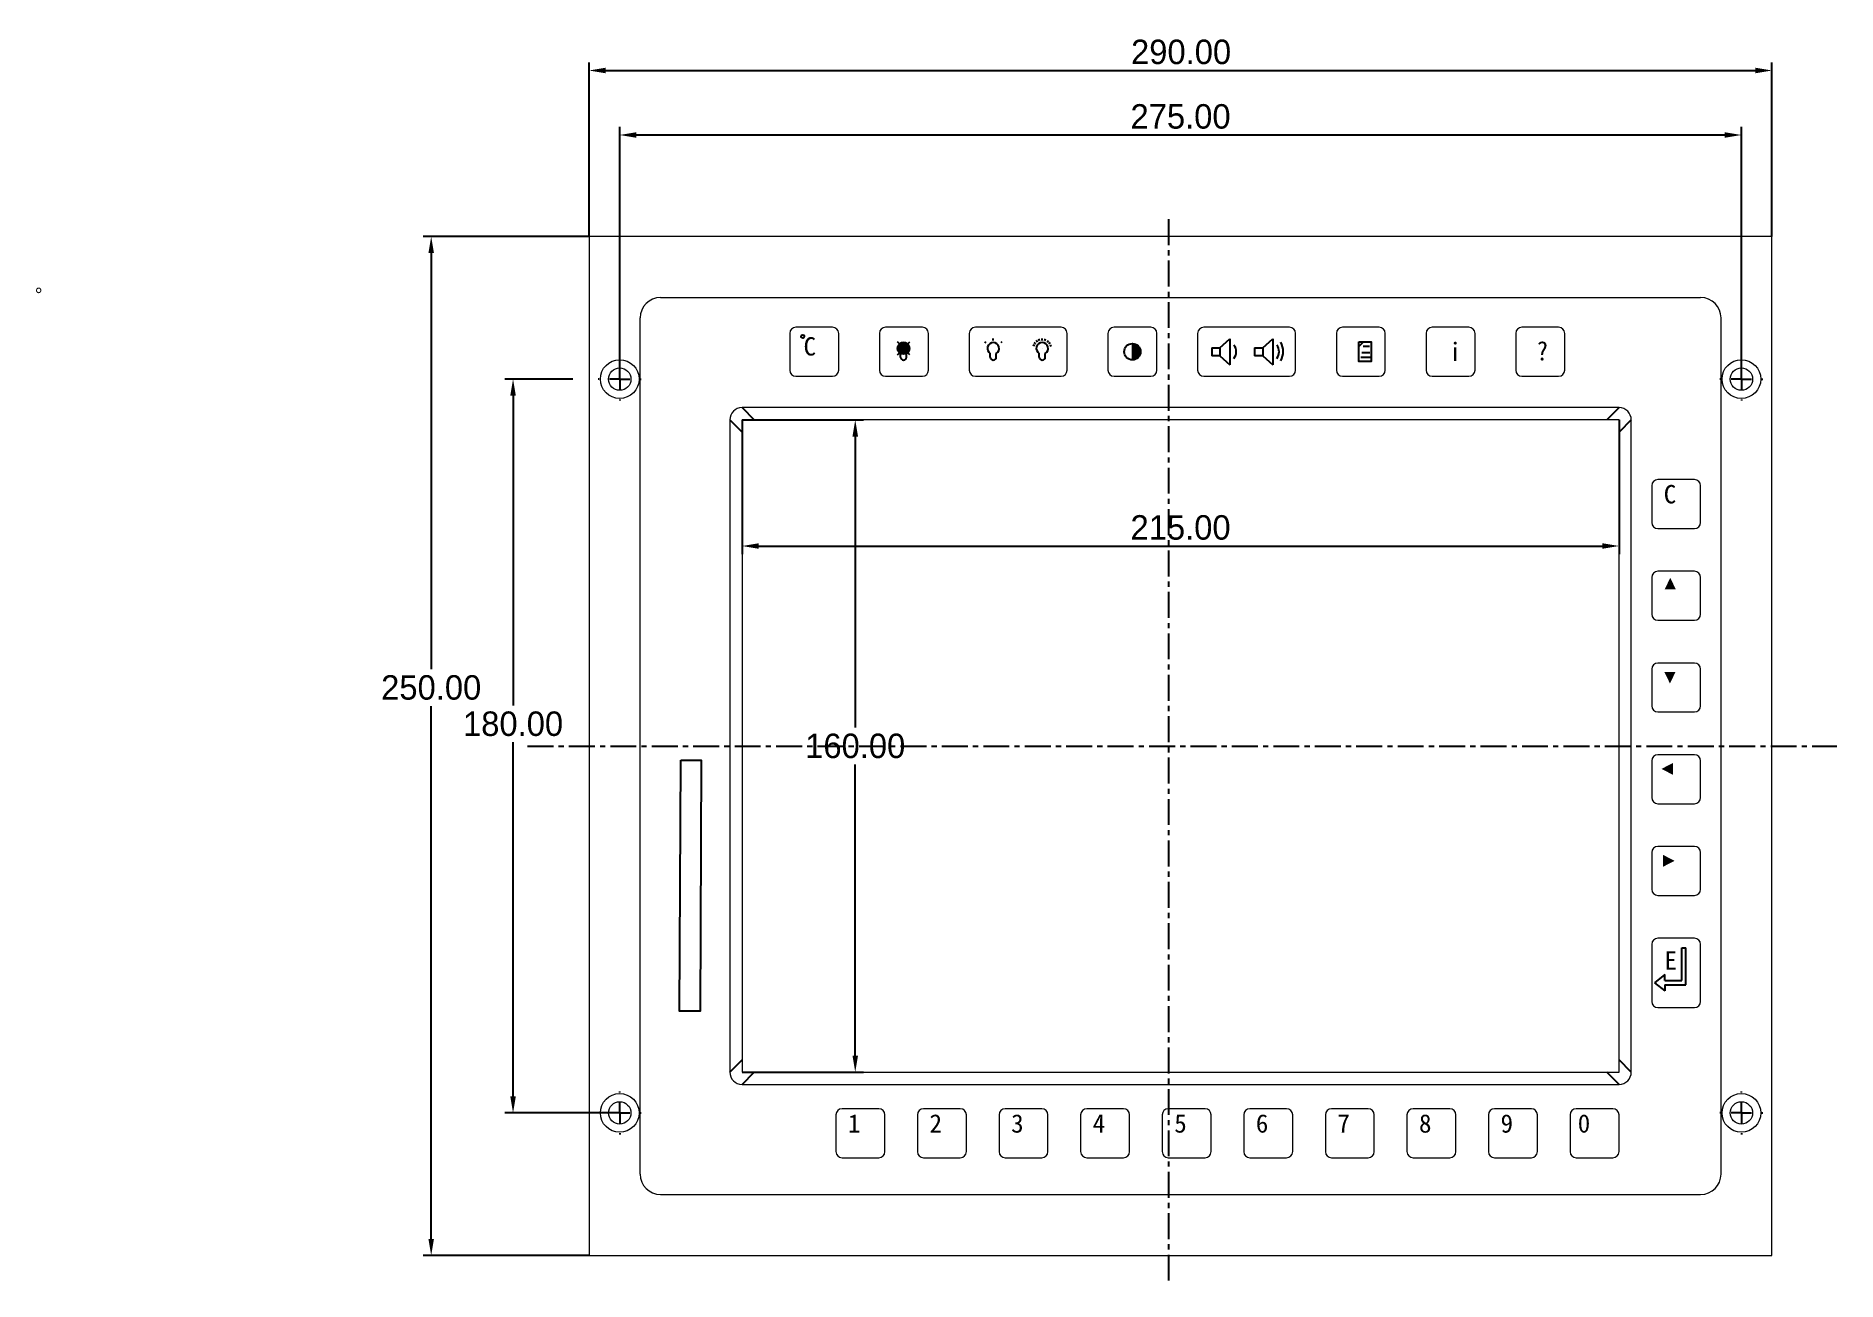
# Model space of a CAD drawing. Header units: millimetres. Extents: x -2407 to -1965, y -1713 to -1407.
import ezdxf

# ---------------------------------------------------------------- set-up
doc = ezdxf.new("R2010")
doc.units = ezdxf.units.MM
doc.header["$PDSIZE"] = -1
doc.linetypes.add('CENTER', pattern=[10.16, 6.35, -1.27, 1.27, -1.27])
doc.layers.get('0').update_dxf_attribs({"linetype": 'CONTINUOUS'})
doc.layers.get('Defpoints').update_dxf_attribs({"linetype": 'CONTINUOUS'})
doc.layers.add('10', color=7, linetype='CONTINUOUS')
doc.dimstyles.new('ISO-25', dxfattribs={"dimtxt": 2.5, "dimasz": 2.5, "dimexe": 1.25, "dimexo": 0.625, "dimtad": 1, "dimzin": 0, "dimdsep": 46, "dimtxsty": 'Standard', "dimcen": 2.5, "dimadec": 0, "dimazin": 0, "dimtfac": 1, "dimtdec": 4, "dimtofl": 0, "dimtmove": 0, "dimatfit": 3, "dimfxl": 1, "dimtolj": 1, "dimtzin": 0, "dimarcsym": 0})

# ---------------------------------------------------------------- blocks, each defined once
blk = doc.blocks.new('SW_CENTERMARKSYMBOL_0')
at = {"layer": '10', "color": 0}
for p, q in [((0, 5), (0, 5.25)), ((-5, 0), (-5.25, 0)), ((0, 0), (-2.5, 0)), ((0, 0), (0, 2.5)), ((0, 0), (0, -2.5)), ((0, 0), (2.5, 0)), ((5, 0), (5.25, 0)), ((0, -5), (0, -5.25))]:
    blk.add_line(p, q, dxfattribs=at)
blk = doc.blocks.new('SW_CENTERMARKSYMBOL_1')
at = {"layer": '10', "color": 0}
for p, q in [((0, 5), (0, 5.25)), ((-5, 0), (-5.25, 0)), ((0, 0), (-2.5, 0)), ((0, 0), (0, 2.5)), ((0, 0), (0, -2.5)), ((0, 0), (2.5, 0)), ((5, 0), (5.25, 0)), ((0, -5), (0, -5.25))]:
    blk.add_line(p, q, dxfattribs=at)
blk = doc.blocks.new('SW_CENTERMARKSYMBOL_2')
at = {"layer": '10', "color": 0}
for p, q in [((0, 5), (0, 5.25)), ((-5, 0), (-5.25, 0)), ((0, 0), (-2.5, 0)), ((0, 0), (0, 2.5)), ((0, 0), (0, -2.5)), ((0, 0), (2.5, 0)), ((5, 0), (5.25, 0)), ((0, -5), (0, -5.25))]:
    blk.add_line(p, q, dxfattribs=at)
blk = doc.blocks.new('SW_CENTERMARKSYMBOL_3')
at = {"layer": '10', "color": 0}
for p, q in [((0, 5), (0, 5.25)), ((-5, 0), (-5.25, 0)), ((0, 0), (-2.5, 0)), ((0, 0), (0, 2.5)), ((0, 0), (0, -2.5)), ((0, 0), (2.5, 0)), ((5, 0), (5.25, 0)), ((0, -5), (0, -5.25))]:
    blk.add_line(p, q, dxfattribs=at)
blk = doc.blocks.new('*U180')
at = {"color": 7, "linetype": 'Continuous', "lineweight": 15}
for p, q in [((-6, 4.5), (-6, -4.5)), ((4.5, 6), (-4.5, 6)), ((6, -4.5), (6, 4.5)), ((-4.5, -6), (4.5, -6))]:
    blk.add_line(p, q, dxfattribs=at)
for centre, start, end in [((-4.5, 4.5), 90, 180), ((4.5, 4.5), 0, 90), ((-4.5, -4.5), 180, 270), ((4.5, -4.5), 270, 0)]:
    blk.add_arc(centre, 1.5, start, end, dxfattribs=at)
blk = doc.blocks.new('*U181')
at = {"color": 0, "linetype": 'ByBlock', "lineweight": -2, "transparency": 16777216}
for p in [(0, 0), (20, 0), (40, 0), (60, 0), (80, 0), (100, 0), (120, 0), (140, 0), (160, 0), (180, 0)]:
    blk.add_blockref('*U180', p, dxfattribs=at)
blk = doc.blocks.new('*D184')
at = {"color": 0, "lineweight": -2, "transparency": 16777216}
for p, q in [((-2271.39, -1456.48), (-2271.39, -1413.78)), ((-2267.31, -1415.78), (-1985.47, -1415.78)), ((-1981.39, -1456.48), (-1981.39, -1413.78))]:
    blk.add_line(p, q, dxfattribs=at)
at = {"color": 0, "transparency": 16777216}
for points in [[(-2267.31, -1415.1), (-2267.31, -1416.46), (-2271.39, -1415.78)], [(-1985.47, -1415.1), (-1985.47, -1416.46), (-1981.39, -1415.78)]]:
    blk.add_solid(points, dxfattribs=at)
at = {"layer": 'Defpoints', "color": 0, "transparency": 16777216}
for p in [(-1981.39, -1415.78), (-2271.39, -1456.48), (-1981.39, -1456.48)]:
    blk.add_point(p, dxfattribs=at)
at = {"color": 0, "transparency": 16777216, "insert": (-2126.26, -1411.25), "char_height": 6, "attachment_point": 5}
blk.add_mtext('\\A1;290.00', dxfattribs=at)
blk = doc.blocks.new('*D185')
at = {"color": 0, "lineweight": -2, "transparency": 16777216}
for p, q in [((-2271.39, -1456.48), (-2312.11, -1456.48)), ((-2310.11, -1460.56), (-2310.11, -1562.62)), ((-2310.11, -1702.4), (-2310.11, -1571.67)), ((-2271.39, -1706.48), (-2312.11, -1706.48))]:
    blk.add_line(p, q, dxfattribs=at)
at = {"color": 0, "transparency": 16777216}
for points in [[(-2310.79, -1460.56), (-2309.43, -1460.56), (-2310.11, -1456.48)], [(-2310.79, -1702.4), (-2309.43, -1702.4), (-2310.11, -1706.48)]]:
    blk.add_solid(points, dxfattribs=at)
at = {"layer": 'Defpoints', "color": 0, "transparency": 16777216}
for p in [(-2271.39, -1456.48), (-2310.11, -1706.48), (-2271.39, -1706.48)]:
    blk.add_point(p, dxfattribs=at)
at = {"color": 0, "transparency": 16777216, "insert": (-2310.11, -1567.15), "char_height": 6, "attachment_point": 5}
blk.add_mtext('\\A1;250.00', dxfattribs=at)
blk = doc.blocks.new('*D186')
at = {"color": 0, "lineweight": -2, "transparency": 16777216}
for p, q in [((-2263.89, -1491.48), (-2263.89, -1429.6)), ((-1988.89, -1491.48), (-1988.89, -1429.6)), ((-2259.81, -1431.6), (-1992.97, -1431.6))]:
    blk.add_line(p, q, dxfattribs=at)
at = {"color": 0, "transparency": 16777216}
for points in [[(-2259.81, -1430.92), (-2259.81, -1432.28), (-2263.89, -1431.6)], [(-1992.97, -1430.92), (-1992.97, -1432.28), (-1988.89, -1431.6)]]:
    blk.add_solid(points, dxfattribs=at)
at = {"layer": 'Defpoints', "color": 0, "transparency": 16777216}
for p in [(-1988.89, -1431.6), (-2263.89, -1491.48), (-1988.89, -1491.48)]:
    blk.add_point(p, dxfattribs=at)
at = {"color": 0, "transparency": 16777216, "insert": (-2126.39, -1427.08), "char_height": 6, "attachment_point": 5}
blk.add_mtext('\\A1;275.00', dxfattribs=at)
blk = doc.blocks.new('*D187')
at = {"color": 0, "lineweight": -2, "transparency": 16777216}
for p, q in [((-2275.39, -1491.48), (-2292.04, -1491.48)), ((-2290.04, -1495.56), (-2290.04, -1571.52)), ((-2290.04, -1667.4), (-2290.04, -1580.57)), ((-2263.89, -1671.48), (-2292.04, -1671.48))]:
    blk.add_line(p, q, dxfattribs=at)
at = {"color": 0, "transparency": 16777216}
for points in [[(-2290.72, -1495.56), (-2289.36, -1495.56), (-2290.04, -1491.48)], [(-2290.72, -1667.4), (-2289.36, -1667.4), (-2290.04, -1671.48)]]:
    blk.add_solid(points, dxfattribs=at)
at = {"layer": 'Defpoints', "color": 0, "transparency": 16777216}
for p in [(-2275.39, -1491.48), (-2290.04, -1671.48), (-2263.89, -1671.48)]:
    blk.add_point(p, dxfattribs=at)
at = {"color": 0, "transparency": 16777216, "insert": (-2290.04, -1576.05), "char_height": 6, "attachment_point": 5}
blk.add_mtext('\\A1;180.00', dxfattribs=at)
blk = doc.blocks.new('*D188')
at = {"color": 0, "lineweight": -2, "transparency": 16777216}
for p, q in [((-2233.89, -1501.48), (-2233.89, -1534.42)), ((-2018.89, -1501.48), (-2018.89, -1534.42)), ((-2229.81, -1532.42), (-2022.97, -1532.42))]:
    blk.add_line(p, q, dxfattribs=at)
at = {"color": 0, "transparency": 16777216}
for points in [[(-2229.81, -1531.74), (-2229.81, -1533.1), (-2233.89, -1532.42)], [(-2022.97, -1531.74), (-2022.97, -1533.1), (-2018.89, -1532.42)]]:
    blk.add_solid(points, dxfattribs=at)
at = {"layer": 'Defpoints', "color": 0, "transparency": 16777216}
for p in [(-2233.89, -1501.48), (-2018.89, -1501.48), (-2018.89, -1532.42)]:
    blk.add_point(p, dxfattribs=at)
at = {"color": 0, "transparency": 16777216, "insert": (-2126.39, -1527.9), "char_height": 6, "attachment_point": 5}
blk.add_mtext('\\A1;215.00', dxfattribs=at)
blk = doc.blocks.new('*D189')
at = {"color": 0, "lineweight": -2, "transparency": 16777216}
for p, q in [((-2233.89, -1501.48), (-2204.15, -1501.48)), ((-2206.15, -1505.56), (-2206.15, -1576.96)), ((-2206.15, -1657.4), (-2206.15, -1586)), ((-2233.89, -1661.48), (-2204.15, -1661.48))]:
    blk.add_line(p, q, dxfattribs=at)
at = {"color": 0, "transparency": 16777216}
for points in [[(-2206.83, -1505.56), (-2205.47, -1505.56), (-2206.15, -1501.48)], [(-2206.83, -1657.4), (-2205.47, -1657.4), (-2206.15, -1661.48)]]:
    blk.add_solid(points, dxfattribs=at)
at = {"layer": 'Defpoints', "color": 0, "transparency": 16777216}
for p in [(-2233.89, -1501.48), (-2233.89, -1661.48), (-2206.15, -1661.48)]:
    blk.add_point(p, dxfattribs=at)
at = {"color": 0, "transparency": 16777216, "insert": (-2206.15, -1581.48), "char_height": 6, "attachment_point": 5}
blk.add_mtext('\\A1;160.00', dxfattribs=at)
blk = doc.blocks.new('*U199')
at = {"color": 7, "linetype": 'Continuous', "lineweight": 15}
for p, q in [((-6, 4.5), (-6, -4.5)), ((4.5, 6), (-4.5, 6)), ((6, -4.5), (6, 4.5)), ((-4.5, -6), (4.5, -6))]:
    blk.add_line(p, q, dxfattribs=at)
for centre, start, end in [((-4.5, 4.5), 90, 180), ((4.5, 4.5), 0, 90), ((-4.5, -4.5), 180, 270), ((4.5, -4.5), 270, 0)]:
    blk.add_arc(centre, 1.5, start, end, dxfattribs=at)
blk = doc.blocks.new('*U200')
at = {"color": 0, "linetype": 'ByBlock', "lineweight": -2, "transparency": 16777216}
for p in [(0, 90), (0, 67.5), (0, 45), (0, 22.5), (0, 0)]:
    blk.add_blockref('*U199', p, dxfattribs=at)

msp = doc.modelspace()

# ---------------------------------------------------------------- hatches: boundary and pattern name
h = msp.add_hatch(color=256)
h.dxf.hatch_style = 1
h.paths.add_polyline_path([(-2195.758, -1483.95, 1), (-2192.856, -1483.95, 1)])
h = msp.add_hatch(color=256)
h.dxf.hatch_style = 1
h.paths.add_polyline_path([(-2138.198, -1482.757), (-2138.198, -1486.757, 0.4142136), (-2136.198, -1484.757, 0.4142136)])

# ---------------------------------------------------------------- linework, layer by layer
at = {"color": 3, "linetype": 'CENTER'}
for p, q in [((-2129.333, -1452.251), (-2129.333, -1712.706)), ((-2286.503, -1581.481), (-1965.456, -1581.481))]:
    msp.add_line(p, q, dxfattribs=at)
at = {"color": 7, "linetype": 'Continuous', "lineweight": 15}
for p, q in [((-1981.391, -1456.481), (-2271.391, -1456.481)), ((-2271.391, -1456.481), (-2271.391, -1706.481)), ((-1981.391, -1706.481), (-1981.391, -1456.481)), ((-2253.894, -1471.481), (-1998.887, -1471.481)), ((-2258.894, -1686.481), (-2258.894, -1476.481)), ((-2211.697, -1478.757), (-2220.697, -1478.757)), ((-2189.697, -1478.757), (-2198.697, -1478.757)), ((-2167.697, -1478.757), (-2176.697, -1478.757)), ((-2155.698, -1478.757), (-2167.697, -1478.757)), ((-2133.698, -1478.757), (-2142.698, -1478.757)), ((-2111.698, -1478.757), (-2120.698, -1478.757)), ((-2099.698, -1478.757), (-2111.698, -1478.757)), ((-2077.698, -1478.757), (-2086.698, -1478.757)), ((-2055.698, -1478.757), (-2064.698, -1478.757)), ((-2033.698, -1478.757), (-2042.698, -1478.757)), ((-1993.887, -1686.481), (-1993.887, -1476.481)), ((-2222.197, -1480.257), (-2222.197, -1489.257)), ((-2210.197, -1489.257), (-2210.197, -1480.257)), ((-2200.197, -1480.257), (-2200.197, -1489.257)), ((-2188.197, -1489.257), (-2188.197, -1480.257)), ((-2178.197, -1480.257), (-2178.197, -1489.257)), ((-2154.198, -1489.257), (-2154.198, -1480.257)), ((-2144.198, -1480.257), (-2144.198, -1489.257)), ((-2132.198, -1489.257), (-2132.198, -1480.257)), ((-2122.198, -1480.257), (-2122.198, -1489.257)), ((-2098.198, -1489.257), (-2098.198, -1480.257)), ((-2088.198, -1480.257), (-2088.198, -1489.257)), ((-2076.198, -1489.257), (-2076.198, -1480.257)), ((-2066.198, -1480.257), (-2066.198, -1489.257)), ((-2054.198, -1489.257), (-2054.198, -1480.257)), ((-2044.198, -1480.257), (-2044.198, -1489.257)), ((-2032.198, -1489.257), (-2032.198, -1480.257)), ((-2220.697, -1490.757), (-2211.697, -1490.757)), ((-2198.697, -1490.757), (-2189.697, -1490.757)), ((-2176.697, -1490.757), (-2164.698, -1490.757)), ((-2164.698, -1490.757), (-2155.698, -1490.757)), ((-2142.698, -1490.757), (-2133.698, -1490.757)), ((-2120.698, -1490.757), (-2108.698, -1490.757)), ((-2108.698, -1490.757), (-2099.698, -1490.757)), ((-2086.698, -1490.757), (-2077.698, -1490.757)), ((-2064.698, -1490.757), (-2055.698, -1490.757)), ((-2042.698, -1490.757), (-2033.698, -1490.757)), ((-2018.891, -1498.481), (-2233.891, -1498.481)), ((-2236.891, -1501.481), (-2236.891, -1661.481)), ((-2233.891, -1501.481), (-2233.891, -1507.216)), ((-2228.155, -1501.481), (-2233.891, -1501.481)), ((-2024.626, -1501.481), (-2228.155, -1501.481)), ((-2015.891, -1661.481), (-2015.891, -1501.481)), ((-2233.891, -1507.216), (-2233.891, -1655.745)), ((-2018.891, -1655.745), (-2018.891, -1507.216)), ((-2000.387, -1628.627), (-2009.387, -1628.627)), ((-2010.887, -1630.127), (-2010.887, -1644.127)), ((-1998.887, -1644.131), (-1998.887, -1630.127)), ((-2009.387, -1645.627), (-2000.387, -1645.627)), ((-2233.891, -1664.481), (-2018.891, -1664.481)), ((-2228.155, -1661.481), (-2024.626, -1661.481)), ((-2253.894, -1691.481), (-1998.887, -1691.481)), ((-2271.391, -1706.481), (-1981.391, -1706.481))]:
    msp.add_line(p, q, dxfattribs=at)
for p, q in [((-2195.828, -1485.538), (-2192.768, -1482.343)), ((-2192.782, -1485.556), (-2195.82, -1482.357)), ((-2174.427, -1482.304), (-2174.12, -1482.567)), ((-2172.307, -1482.004), (-2172.307, -1481.498)), ((-2170.187, -1482.304), (-2170.494, -1482.567)), ((-2162.138, -1483.292), (-2162.615, -1483.121)), ((-2161.895, -1482.826), (-2162.308, -1482.533)), ((-2161.503, -1482.415), (-2161.815, -1482.016)), ((-2160.946, -1482.112), (-2161.112, -1481.634)), ((-2160.307, -1482.004), (-2160.307, -1481.498)), ((-2159.668, -1482.112), (-2159.502, -1481.634)), ((-2159.111, -1482.415), (-2158.799, -1482.016)), ((-2158.719, -1482.826), (-2158.306, -1482.533)), ((-2158.476, -1483.292), (-2157.999, -1483.121)), ((-2138.198, -1482.757), (-2138.198, -1486.757)), ((-2116.74, -1483.796), (-2114.287, -1481.575)), ((-2114.287, -1481.575), (-2114.287, -1488.016)), ((-2106.252, -1483.796), (-2103.799, -1481.575)), ((-2103.799, -1481.575), (-2103.799, -1488.016)), ((-2081.528, -1482.313), (-2082.723, -1483.472)), ((-2081.612, -1483.439), (-2080.068, -1483.439)), ((-2195.05, -1486.096), (-2195.05, -1485.197)), ((-2193.565, -1486.096), (-2193.565, -1485.197)), ((-2173.05, -1486.096), (-2173.05, -1485.197)), ((-2171.565, -1486.096), (-2171.565, -1485.197)), ((-2161.05, -1486.096), (-2161.05, -1485.197)), ((-2160.307, -1483.95), (-2160.307, -1483.95)), ((-2159.565, -1486.096), (-2159.565, -1485.197)), ((-2118.74, -1483.796), (-2116.74, -1483.796)), ((-2118.74, -1483.796), (-2118.74, -1485.796)), ((-2116.74, -1485.796), (-2118.74, -1485.796)), ((-2116.74, -1483.796), (-2116.74, -1485.796)), ((-2116.74, -1485.796), (-2114.287, -1488.016)), ((-2108.252, -1483.796), (-2106.252, -1483.796)), ((-2108.252, -1483.796), (-2108.252, -1485.796)), ((-2106.252, -1485.796), (-2108.252, -1485.796)), ((-2106.252, -1483.796), (-2106.252, -1485.796)), ((-2106.252, -1485.796), (-2103.799, -1488.016)), ((-2082.224, -1486.124), (-2079.935, -1486.124)), ((-2081.96, -1484.93), (-2080.002, -1484.93)), ((-2003.49, -1639.034), (-2003.49, -1631.011)), ((-2003.49, -1631.011), (-2002.49, -1631.011)), ((-2002.49, -1640.034), (-2002.49, -1631.011)), ((-2007.65, -1637.534), (-2010.185, -1639.534)), ((-2007.65, -1639.034), (-2007.65, -1637.534)), ((-2010.185, -1639.534), (-2007.65, -1641.534)), ((-2007.65, -1639.034), (-2003.49, -1639.034)), ((-2007.65, -1640.034), (-2002.49, -1640.034)), ((-2007.65, -1640.034), (-2007.65, -1641.534))]:
    msp.add_line(p, q)
at = {"color": 0, "linetype": 'CENTER'}
for p, q in [((-2233.891, -1498.481), (-2230.891, -1501.481)), ((-2018.891, -1498.481), (-2021.891, -1501.481)), ((-2236.891, -1501.481), (-2233.891, -1504.481)), ((-2015.891, -1501.481), (-2018.891, -1504.481)), ((-2236.891, -1661.481), (-2233.891, -1658.481)), ((-2015.891, -1661.481), (-2018.891, -1658.481)), ((-2233.891, -1664.481), (-2230.891, -1661.481)), ((-2018.891, -1664.481), (-2021.891, -1661.481))]:
    msp.add_line(p, q, dxfattribs=at)
at = {"color": 0, "linetype": 'Continuous', "lineweight": 15}
for p, q in [((-2018.891, -1501.481), (-2024.626, -1501.481)), ((-2018.891, -1507.216), (-2018.891, -1501.481)), ((-2233.891, -1655.745), (-2233.891, -1661.481)), ((-2018.891, -1661.481), (-2018.891, -1655.745)), ((-2233.891, -1661.481), (-2228.155, -1661.481)), ((-2024.626, -1661.481), (-2018.891, -1661.481))]:
    msp.add_line(p, q, dxfattribs=at)
msp.add_lwpolyline([(-2082.723, -1482.313), (-2079.62, -1482.313), (-2079.62, -1487.124), (-2082.723, -1487.124)], close=True)
at = {"color": 1}
msp.add_lwpolyline([(-2248.894, -1584.934), (-2243.894, -1584.934), (-2244.196, -1646.481), (-2249.196, -1646.481)], close=True, dxfattribs=at)
for centre, radius in [((-2219.024, -1481.021), 0.403), ((-2194.307, -1483.95), 1.451), ((-2138.198, -1484.757), 2)]:
    msp.add_circle(centre, radius)
at = {"color": 7, "linetype": 'Continuous', "lineweight": 15}
for centre, radius in [((-2263.891, -1491.481), 4.75), ((-1988.891, -1491.481), 4.75), ((-2263.891, -1491.481), 2.75), ((-1988.891, -1491.481), 2.75), ((-2263.891, -1671.481), 4.75), ((-2263.891, -1671.481), 2.75), ((-1988.891, -1671.481), 4.75), ((-1988.891, -1671.481), 2.75)]:
    msp.add_circle(centre, radius, dxfattribs=at)
for centre, radius, start, end in [((-2253.894, -1476.481), 5, 90, 180), ((-1998.887, -1476.481), 5, 0, 90), ((-2220.697, -1480.257), 1.5, 90, 180), ((-2211.697, -1480.257), 1.5, 0, 90), ((-2198.697, -1480.257), 1.5, 90, 180), ((-2189.697, -1480.257), 1.5, 0, 90), ((-2176.697, -1480.257), 1.5, 90, 180), ((-2155.698, -1480.257), 1.5, 0, 90), ((-2142.698, -1480.257), 1.5, 90, 180), ((-2133.698, -1480.257), 1.5, 0, 90), ((-2120.698, -1480.257), 1.5, 90, 180), ((-2099.698, -1480.257), 1.5, 0, 90), ((-2086.698, -1480.257), 1.5, 90, 180), ((-2077.698, -1480.257), 1.5, 0, 90), ((-2064.698, -1480.257), 1.5, 90, 180), ((-2055.698, -1480.257), 1.5, 0, 90), ((-2042.698, -1480.257), 1.5, 90, 180), ((-2033.698, -1480.257), 1.5, 0, 90), ((-2220.697, -1489.257), 1.5, 180, 270), ((-2211.697, -1489.257), 1.5, 270, 0), ((-2198.697, -1489.257), 1.5, 180, 270), ((-2189.697, -1489.257), 1.5, 270, 0), ((-2176.697, -1489.257), 1.5, 180, 270), ((-2155.698, -1489.257), 1.5, 270, 0), ((-2142.698, -1489.257), 1.5, 180, 270), ((-2133.698, -1489.257), 1.5, 270, 0), ((-2120.698, -1489.257), 1.5, 180, 270), ((-2099.698, -1489.257), 1.5, 270, 0), ((-2086.698, -1489.257), 1.5, 180, 270), ((-2077.698, -1489.257), 1.5, 270, 0), ((-2064.698, -1489.257), 1.5, 180, 270), ((-2055.698, -1489.257), 1.5, 270, 0), ((-2042.698, -1489.257), 1.5, 180, 270), ((-2033.698, -1489.257), 1.5, 270, 0), ((-2009.387, -1630.127), 1.5, 90, 180), ((-2000.387, -1630.127), 1.5, 0, 90), ((-2009.387, -1644.127), 1.5, 180, 270), ((-2000.387, -1644.127), 1.5, 270, 0), ((-2253.894, -1686.481), 5, 180, 270), ((-1998.887, -1686.481), 5, 270, 0)]:
    msp.add_arc(centre, radius, start, end, dxfattribs=at)
for centre, radius, start, end in [((-2194.307, -1483.95), 1.451, 300.7757, 239.2243), ((-2172.307, -1483.95), 1.451, 300.7757, 239.2243), ((-2160.307, -1483.95), 1.451, 300.7757, 239.2243), ((-2115.284, -1484.774), 2.564, 320.66703, 39.44091), ((-2104.796, -1484.774), 2.564, 320.66703, 39.44091), ((-2105.733, -1484.726), 4.527, 329.98426, 30.0932), ((-2194.307, -1486.096), 0.742, 180, 0), ((-2172.307, -1486.096), 0.742, 180, 0), ((-2160.307, -1486.096), 0.742, 180, 0)]:
    msp.add_arc(centre, radius, start, end)
at = {"color": 0, "linetype": 'Continuous', "lineweight": 15}
for centre, start, end in [((-2233.891, -1501.481), 90, 180), ((-2018.891, -1501.481), 0, 90), ((-2233.891, -1661.481), 180, 270), ((-2018.891, -1661.481), 270, 0)]:
    msp.add_arc(centre, 3, start, end, dxfattribs=at)

# ---------------------------------------------------------------- block references
at = {"color": 3, "linetype": 'CENTER'}
for name, p in [('*U200', (-2004.887, -1612.127)), ('*U181', (-2204.891, -1676.479))]:
    msp.add_blockref(name, p, dxfattribs=at)
at = {"layer": '10'}
for name, p in [('SW_CENTERMARKSYMBOL_0', (-2263.891, -1491.481)), ('SW_CENTERMARKSYMBOL_2', (-1988.891, -1491.481)), ('SW_CENTERMARKSYMBOL_1', (-2263.891, -1671.481)), ('SW_CENTERMARKSYMBOL_3', (-1988.891, -1671.481))]:
    msp.add_blockref(name, p, dxfattribs=at)

# ---------------------------------------------------------------- texts
at = {"char_height": 3.5, "attachment_point": 1}
for s, width, insert in [('%%D', 30.37096, (-2407.275, -1469.057)), ('{\\fArial|b0|i0|c134|p34;\\H0.95833x;▲}', 41.7228, (-2008.649, -1539.708))]:
    msp.add_mtext_dynamic_manual_height_columns(s, width=width, gutter_width=17.5, heights=[0], dxfattribs=dict(at, insert=insert))
at = {"color": 0, "linetype": 'CENTER', "insert": (-2218.819, -1481.195), "char_height": 4.5, "attachment_point": 1}
msp.add_mtext_dynamic_manual_height_columns('{\\fSimHei|b1|i0|c134|p49;C}', width=26.98872, gutter_width=17.5, heights=[0], dxfattribs=at)
at = {"linetype": 'CENTER', "char_height": 4.5, "attachment_point": 1}
for s, insert in [('{\\fSimHei|b1|i0|c134|p49;i}', (-2060.582, -1482.535)), ('{\\fSimHei|b1|i0|c134|p49;?}', (-2039.202, -1482.397)), ('{\\fSimHei|b1|i0|c134|p49;C}', (-2007.928, -1517.457)), ('{\\fSimHei|b1|i0|c134|p49;E}', (-2007.732, -1631.85)), ('{\\fSimHei|b1|i0|c134|p49;1}', (-2207.932, -1671.809)), ('{\\fSimHei|b1|i0|c134|p49;2}', (-2187.932, -1671.809)), ('{\\fSimHei|b1|i0|c134|p49;3}', (-2167.932, -1671.809)), ('{\\fSimHei|b1|i0|c134|p49;4}', (-2147.93, -1671.809)), ('{\\fSimHei|b1|i0|c134|p49;5}', (-2127.932, -1671.809)), ('{\\fSimHei|b1|i0|c134|p49;6}', (-2107.93, -1671.809)), ('{\\fSimHei|b1|i0|c134|p49;7}', (-2087.932, -1671.809)), ('{\\fSimHei|b1|i0|c134|p49;8}', (-2067.932, -1671.809)), ('{\\fSimHei|b1|i0|c134|p49;9}', (-2047.933, -1671.809)), ('{\\fSimHei|b1|i0|c134|p49;0}', (-2029.012, -1671.809))]:
    msp.add_mtext_dynamic_manual_height_columns(s, width=26.98872, gutter_width=17.5, heights=[0], dxfattribs=dict(at, insert=insert))
at = {"char_height": 3.35415, "width": 18.05615, "attachment_point": 1}
for s, insert in [('{\\fArial|b0|i0|c0|p34;▼}', (-2008.723, -1562.729)), ('{\\fArial|b0|i0|c0|p34;◄}', (-2009.387, -1585.127)), ('{\\fArial|b0|i0|c0|p34;►}', (-2009.006, -1607.68))]:
    msp.add_mtext(s, dxfattribs=dict(at, insert=insert))

# ---------------------------------------------------------------- dimensions: what is measured, and where the dimension line sits
at = {"color": 1}
for base, p1, p2, picture, middle in [((-1981.391, -1415.779), (-2271.391, -1456.481), (-1981.391, -1456.481), '*D184', (-2126.265, -1415.779)), ((-1988.891, -1431.602), (-2263.891, -1491.481), (-1988.891, -1491.481), '*D186', (-2126.391, -1431.602))]:
    dim = msp.add_linear_dim(base=base, p1=p1, p2=p2, dimstyle='ISO-25', override={"dimtxt": 6, "dimasz": 4.08, "dimexe": 2, "dimexo": 0, "dimgap": 1.524, "dimtih": 1, "dimtoh": 1, "dimtdec": 2}, dxfattribs=at)
    dim.commit()
    dim.dimension.update_dxf_attribs({"geometry": picture, "text_midpoint": middle, "dimtype": 160})
for base, p1, p2, picture, middle in [((-2310.109, -1706.481), (-2271.391, -1456.481), (-2271.391, -1706.481), '*D185', (-2310.109, -1567.146)), ((-2290.043, -1671.481), (-2275.391, -1491.481), (-2263.891, -1671.481), '*D187', (-2290.043, -1576.048))]:
    dim = msp.add_linear_dim(base=base, p1=p1, p2=p2, angle=90, dimstyle='ISO-25', override={"dimtxt": 6, "dimasz": 4.08, "dimexe": 2, "dimexo": 0, "dimgap": 1.524, "dimtih": 1, "dimtoh": 1, "dimtdec": 2}, dxfattribs=at)
    dim.commit()
    dim.dimension.update_dxf_attribs({"geometry": picture, "text_midpoint": middle, "dimtype": 160})
at = {"color": 4}
dim = msp.add_linear_dim(base=(-2018.891, -1532.421), p1=(-2233.891, -1501.481), p2=(-2018.891, -1501.481), dimstyle='ISO-25', override={"dimtxt": 6, "dimasz": 4.08, "dimexe": 2, "dimexo": 0, "dimgap": 1.524, "dimtih": 1, "dimtoh": 1, "dimtdec": 2}, dxfattribs=at)
dim.commit()
dim.dimension.update_dxf_attribs({"geometry": '*D188', "text_midpoint": (-2126.391, -1527.897)})
dim = msp.add_linear_dim(base=(-2206.152, -1661.481), p1=(-2233.891, -1501.481), p2=(-2233.891, -1661.481), angle=90, dimstyle='ISO-25', override={"dimtxt": 6, "dimasz": 4.08, "dimexe": 2, "dimexo": 0, "dimgap": 1.524, "dimtih": 1, "dimtoh": 1, "dimtdec": 2}, dxfattribs=at)
dim.commit()
dim.dimension.update_dxf_attribs({"geometry": '*D189', "text_midpoint": (-2206.152, -1581.481)})

doc.saveas('drawing.dxf')
